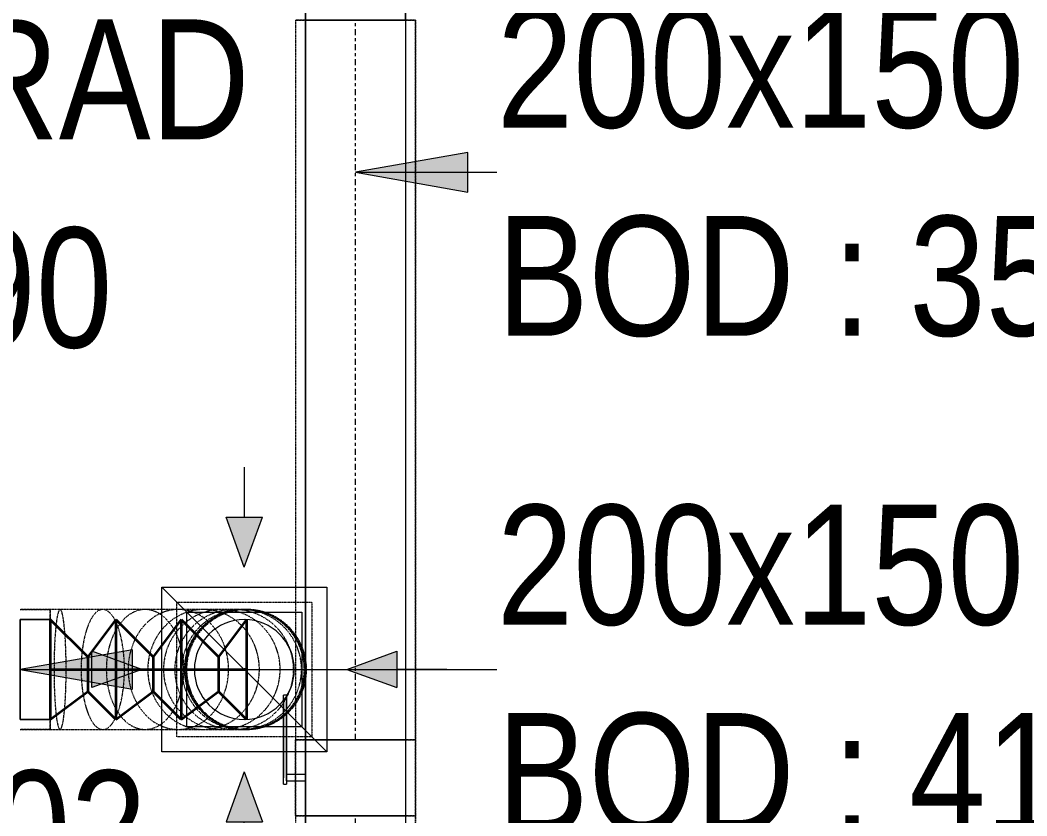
# Model space of a CAD drawing. Header units: inches. Extents: x -83664 to 20107, y -47222 to 19398.
# Drawn here: x -3543 to -1529, y -32529 to -30937 of the extents above; entities that cross this region are included whole.
import ezdxf

# ---------------------------------------------------------------- set-up
doc = ezdxf.new("R2010")
doc.units = ezdxf.units.IN
doc.header["$MEASUREMENT"] = 0
doc.linetypes.add('Center', pattern=[29.999999, 12, -6, 6, -6])
doc.linetypes.add('Hidden 0_50', pattern=[1.0584, 0.5292, -0.5292])
for name, color, linetype, lineweight in [('A-DETL-GENF', 7, 'Continuous', 9), ('G-ANNO-TEXT', 7, 'Continuous', 9), ('M-HVAC-CDFF', 7, 'Continuous', 9), ('M-HVAC-DUCT-CNTR', 7, 'Center', 9), ('M-HVAC-DUCT-IDEN', 7, 'Continuous', 18)]:
    doc.layers.add(name, color=color, linetype=linetype, lineweight=lineweight)
doc.layers.add('M-HVAC-DUCT', color=7, linetype='Continuous', lineweight=9, true_color=0xffe97f)
doc.layers.add('M-HVAC-DUCT-PATT', color=7, linetype='Continuous', lineweight=35, true_color=0x007f00)
doc.styles.add('Arial Narrow_21', font='ARIALN.TTF', dxfattribs={"height": 240})

# ---------------------------------------------------------------- blocks, each defined once
blk = doc.blocks.new('M_Rec to Rnd Transition - Angle - 60 Degree-7670840-FIRST FLOOR AC CONDITIONING LAYOUT - PART A')
at = {"layer": 'M-HVAC-DUCT', "color": 30, "true_color": 0xff7f00}
for p, q in [((0, 100), (43.3, 100)), ((43.3, 100), (0, 100)), ((0, 100), (0, -100)), ((0, -100), (0, 100)), ((43.3, 0), (43.3, 100)), ((43.3, 0), (43.3, 100)), ((43.3, -100), (43.3, 0)), ((43.3, -100), (43.3, 0)), ((0, -100), (43.3, -100)), ((43.3, -100), (0, -100))]:
    blk.add_line(p, q, dxfattribs=at)
blk = doc.blocks.new('GCE-AT-Return Air Rectangular Diffuser - 230x230-7597546-FIRST FLOOR AC CONDITIONING LAYOUT - PART A')
at = {"layer": 'A-DETL-GENF', "true_color": 0xff00ff}
for points in [[(0, 205), (36.4, 305), (-36.4, 305)], [(-305, -36.4), (-205, 0), (-305, 36.4)], [(305, -36.4), (305, 36.4), (205, 0)], [(36.4, -305), (0, -205), (-36.4, -305)]]:
    blk.add_hatch(color=6, dxfattribs=at).paths.add_polyline_path(points)
at = {"layer": 'A-DETL-GENF', "color": 6, "true_color": 0xff00ff}
for p, q in [((0, 405), (0, 305)), ((0, 205), (-36.4, 305)), ((-36.4, 305), (36.4, 305)), ((0, 205), (36.4, 305)), ((-165, 165), (165, 165)), ((-165, -165), (-165, 165)), ((-165, 165), (165, -165)), ((165, 165), (165, -165)), ((-205, 0), (-305, 36.4)), ((-305, -36.4), (-305, 36.4)), ((205, 0), (305, 36.4)), ((305, 36.4), (305, -36.4)), ((405, 0), (305, 0)), ((-405, 0), (-305, 0)), ((-205, 0), (-305, -36.4)), ((205, 0), (305, -36.4)), ((165, -165), (-165, -165)), ((0, -205), (-36.4, -305)), ((0, -205), (36.4, -305)), ((-36.4, -305), (36.4, -305)), ((0, -405), (0, -305))]:
    blk.add_line(p, q, dxfattribs=at)
blk = doc.blocks.new('M_Rectangular to Round Transition - Angle - 45 Degree-V62-FIRST FLOOR AC CONDITIONING LAYOUT - PART A')
at = {"layer": 'M-HVAC-DUCT', "color": 6, "true_color": 0xff00ff}
for p, q in [((0, 100), (60.4, 100)), ((60.4, 100), (0, 100)), ((0, 100), (0, -100)), ((0, -100), (0, 100)), ((60.4, 0), (60.4, 100)), ((60.4, 0), (60.4, 100)), ((60.4, -100), (60.4, 0)), ((60.4, -100), (60.4, 0)), ((0, -100), (60.4, -100)), ((60.4, -100), (0, -100))]:
    blk.add_line(p, q, dxfattribs=at)
blk = doc.blocks.new('M_Rectangular to Round Transition - Angle - 45 Degree-7626202-FIRST FLOOR AC CONDITIONING LAYOUT - PART A')
at = {"layer": 'M-HVAC-DUCT', "color": 6, "true_color": 0xff00ff}
for p, q in [((132975.6, 86453.8), (133205.6, 86453.8)), ((132975.6, 86223.8), (132975.6, 86453.8)), ((133205.6, 86453.8), (133205.6, 86223.8)), ((133205.6, 86223.8), (132975.6, 86223.8))]:
    blk.add_line(p, q, dxfattribs=at)
for start, end in [(90, 180), (0, 90), (180, 270), (270, 0)]:
    blk.add_arc((133090.6, 86338.8), 100, start, end, dxfattribs=at)
blk = doc.blocks.new('TEMW-ME-DMP-Volume Control Damper - Standard-7399617-FIRST FLOOR AC CONDITIONING LAYOUT - PART A')
at = {"layer": 'M-HVAC-DUCT', "color": 30, "true_color": 0xff7f00}
for p, q in [((-165.1, 138.1), (-165.1, 144.4)), ((-152.4, 144.4), (-165.1, 144.4)), ((0, 144.4), (-152.4, 144.4)), ((-152.4, 144.4), (0, 144.4)), ((12.7, 144.4), (0, 144.4)), ((12.7, 144.4), (12.7, 138.1)), ((-165.1, 138.1), (-152.4, 138.1)), ((0, 138.1), (-152.4, 138.1)), ((-152.4, 138.1), (0, 138.1)), ((-6.3, 100), (-6.3, 138.1)), ((6.4, 138.1), (-6.3, 138.1)), ((6.4, 138.1), (-6.3, 138.1)), ((0, 138.1), (12.7, 138.1)), ((6.4, 138.1), (6.4, 100)), ((-76.2, 100), (-76.2, -100)), ((-76.2, -100), (-76.2, 100)), ((76.2, 100), (-76.2, 100)), ((-76.2, 100), (76.2, 100)), ((-76.2, 100), (76.2, 100)), ((-6.3, 100), (6.4, 100)), ((-6.3, 100), (6.4, 100)), ((76.2, 100), (76.2, -100)), ((76.2, -100), (76.2, 100)), ((-76.2, -100), (76.2, -100)), ((-76.2, -100), (76.2, -100)), ((-76.2, -100), (76.2, -100))]:
    blk.add_line(p, q, dxfattribs=at)
blk = doc.blocks.new('TEMW-SMBZ-HO-BM-HVAC-00002_rvt-1-FIRST FLOOR AC CONDITIONING LAYOUT - PART A')
at = {"layer": 'M-HVAC-DUCT', "color": 30, "linetype": 'Hidden 0_50', "true_color": 0xff7f00}
for p, q in [((148704.4, 67435.6), (148464.4, 67435.6)), ((148464.4, 67435.6), (148704.4, 67435.6)), ((148464.4, 67435.6), (148464.4, 65995.4)), ((148464.4, 67435.6), (148464.4, 65995.4)), ((148704.4, 67435.6), (148464.4, 67435.6)), ((148464.4, 67435.6), (148704.4, 67435.6)), ((148704.4, 65995.4), (148704.4, 67435.6)), ((148704.4, 67435.6), (148704.4, 65995.4)), ((148704.4, 65995.4), (148464.4, 65995.4)), ((148464.4, 65995.4), (148704.4, 65995.4)), ((148704.4, 65995.4), (148464.4, 65995.4)), ((148464.4, 65995.4), (148464.4, 65843)), ((148464.4, 65843), (148464.4, 65995.4)), ((148464.4, 65995.4), (148704.4, 65995.4)), ((148704.4, 65843), (148704.4, 65995.4)), ((148704.4, 65995.4), (148704.4, 65843)), ((148464.4, 65843), (148704.4, 65843)), ((148704.4, 65843), (148464.4, 65843)), ((148704.4, 65843), (148464.4, 65843)), ((148464.4, 65843), (148704.4, 65843)), ((148464.4, 65843), (148464.4, 65735.5)), ((148464.4, 65843), (148464.4, 65735.5)), ((148704.4, 65735.5), (148704.4, 65843)), ((148704.4, 65843), (148704.4, 65735.5))]:
    blk.add_line(p, q, dxfattribs=at)
at = {"layer": 'M-HVAC-DUCT', "color": 30, "true_color": 0xff7f00}
for p, q in [((148484.4, 67435.6), (148684.4, 67435.6)), ((148684.4, 67435.6), (148484.4, 67435.6)), ((148484.4, 65995.4), (148484.4, 67435.6)), ((148484.4, 67435.6), (148484.4, 65995.4)), ((148684.4, 67435.6), (148684.4, 65995.4)), ((148684.4, 67435.6), (148684.4, 65995.4)), ((148484.4, 65995.4), (148684.4, 65995.4)), ((148684.4, 65995.4), (148484.4, 65995.4)), ((148484.4, 65843), (148684.4, 65843)), ((148684.4, 65843), (148484.4, 65843)), ((148484.4, 65735.5), (148484.4, 65843)), ((148484.4, 65843), (148484.4, 65735.5)), ((148684.4, 65843), (148684.4, 65735.5)), ((148684.4, 65843), (148684.4, 65735.5))]:
    blk.add_line(p, q, dxfattribs=at)
at = {"layer": 'M-HVAC-DUCT', "color": 6, "linetype": 'Hidden 0_50', "true_color": 0xff00ff}
for p, q in [((147913.3, 66256), (147973.6, 66256)), ((147973.6, 66256), (147913.3, 66256)), ((147993.3, 66256), (147973.6, 66256)), ((147973.6, 66256), (147973.6, 66016)), ((147973.6, 66256), (147973.6, 66016)), ((147973.6, 66136), (147973.6, 66256)), ((147973.6, 66136), (147973.6, 66256)), ((148078.7, 66256), (147993.3, 66256)), ((148163.4, 66256), (148078.7, 66256)), ((148229.9, 66256), (148163.4, 66256)), ((148226.9, 66001), (148226.9, 66271)), ((148226.9, 66271), (148496.9, 66271)), ((148280.4, 66256), (148229.9, 66256)), ((148316.9, 66256), (148280.4, 66256)), ((148341.6, 66256), (148316.9, 66256)), ((148356.7, 66256), (148341.6, 66256)), ((148364.2, 66256), (148356.7, 66256)), ((148363.1, 66256), (148361.9, 66256)), ((148365.3, 66256), (148363.1, 66256)), ((148366.4, 66256), (148364.2, 66256)), ((148366.4, 66256), (148365.3, 66256)), ((148496.9, 66271), (148496.9, 66001)), ((147973.6, 66016), (147973.6, 66136)), ((147973.6, 66016), (147973.6, 66136)), ((147913.3, 66016), (147973.6, 66016)), ((147973.6, 66016), (147913.3, 66016)), ((147973.6, 66016), (147993.3, 66016)), ((147993.3, 66016), (148078.7, 66016)), ((148078.7, 66016), (148163.4, 66016)), ((148163.4, 66016), (148229.9, 66016)), ((148229.9, 66016), (148280.4, 66016)), ((148280.4, 66016), (148316.9, 66016)), ((148316.9, 66016), (148341.6, 66016)), ((148341.6, 66016), (148356.7, 66016)), ((148356.7, 66016), (148364.2, 66016)), ((148361.9, 66016), (148363.1, 66016)), ((148363.1, 66016), (148365.3, 66016)), ((148364.2, 66016), (148366.4, 66016)), ((148365.3, 66016), (148366.4, 66016)), ((148496.9, 66001), (148226.9, 66001))]:
    blk.add_line(p, q, dxfattribs=at)
for start, end in [(90, 180), (0, 90), (180, 270), (270, 0)]:
    blk.add_arc((148361.9, 66136), 120, start, end, dxfattribs=at)
for start_param, end_param in [(0, 3.141593), (3.141593, 6.283185)]:
    blk.add_ellipse((148361.9, 66136), major_axis=(0, 120), ratio=0.999952, start_param=start_param, end_param=end_param, dxfattribs=at)
for points in [[(147993.3, 66256), (147992.2, 66256), (147990.1, 66253.2), (147987.1, 66241.1), (147984.6, 66221.8), (147982.7, 66196.7), (147981.4, 66167.4), (147981, 66136), (147981.4, 66104.6), (147982.7, 66075.3), (147984.6, 66050.1), (147987.1, 66030.8), (147990.1, 66018.7), (147992.2, 66016), (147993.3, 66016)], [(147993.3, 66016), (147994.3, 66016), (147996.4, 66018.7), (147999.4, 66030.8), (148001.9, 66050.1), (148003.9, 66075.3), (148005.1, 66104.6), (148005.5, 66136), (148005.1, 66167.4), (148003.9, 66196.7), (148001.9, 66221.8), (147999.4, 66241.1), (147996.4, 66253.2), (147994.3, 66256), (147993.3, 66256)], [(148078.7, 66256), (148074.9, 66256), (148067.3, 66253.2), (148056.8, 66241.1), (148047.7, 66221.8), (148040.7, 66196.7), (148036.3, 66167.4), (148034.8, 66136), (148036.3, 66104.6), (148040.7, 66075.3), (148047.7, 66050.1), (148056.8, 66030.8), (148067.3, 66018.7), (148074.9, 66016), (148078.7, 66016)], [(148078.7, 66016), (148082.5, 66016), (148090, 66018.7), (148100.6, 66030.8), (148109.7, 66050.1), (148116.6, 66075.3), (148121, 66104.6), (148122.5, 66136), (148121, 66167.4), (148116.6, 66196.7), (148109.7, 66221.8), (148100.6, 66241.1), (148090, 66253.2), (148082.5, 66256), (148078.7, 66256)], [(148163.4, 66256), (148156.6, 66256), (148143.1, 66253.2), (148124.1, 66241.1), (148107.9, 66221.8), (148095.4, 66196.7), (148087.5, 66167.4), (148084.9, 66136), (148087.5, 66104.6), (148095.4, 66075.3), (148107.9, 66050.1), (148124.1, 66030.8), (148143.1, 66018.7), (148156.6, 66016), (148163.4, 66016)], [(148229.9, 66256), (148221.1, 66256), (148203.6, 66253.2), (148179.1, 66241.1), (148158.1, 66221.8), (148142, 66196.7), (148131.8, 66167.4), (148128.4, 66136), (148131.8, 66104.6), (148142, 66075.3), (148158.1, 66050.1), (148179.1, 66030.8), (148203.6, 66018.7), (148221.1, 66016), (148229.9, 66016)], [(148163.4, 66016), (148170.2, 66016), (148183.7, 66018.7), (148202.6, 66030.8), (148218.9, 66050.1), (148231.4, 66075.3), (148239.2, 66104.6), (148241.9, 66136), (148239.2, 66167.4), (148231.4, 66196.7), (148218.9, 66221.8), (148202.6, 66241.1), (148183.7, 66253.2), (148170.2, 66256), (148163.4, 66256)], [(148280.4, 66256), (148270.6, 66256), (148251.1, 66253.2), (148223.9, 66241.1), (148200.5, 66221.8), (148182.5, 66196.7), (148171.3, 66167.4), (148167.4, 66136), (148171.3, 66104.6), (148182.5, 66075.3), (148200.5, 66050.1), (148223.9, 66030.8), (148251.1, 66018.7), (148270.6, 66016), (148280.4, 66016)], [(148316.9, 66256), (148306.7, 66256), (148286.3, 66253.2), (148257.9, 66241.1), (148233.4, 66221.8), (148214.7, 66196.7), (148202.9, 66167.4), (148198.9, 66136), (148202.9, 66104.6), (148214.7, 66075.3), (148233.4, 66050.1), (148257.9, 66030.8), (148286.3, 66018.7), (148306.7, 66016), (148316.9, 66016)], [(148341.6, 66256), (148331.2, 66256), (148310.5, 66253.2), (148281.5, 66241.1), (148256.6, 66221.8), (148237.5, 66196.7), (148225.5, 66167.4), (148221.4, 66136), (148225.5, 66104.6), (148237.5, 66075.3), (148256.6, 66050.1), (148281.5, 66030.8), (148310.5, 66018.7), (148331.2, 66016), (148341.6, 66016)], [(148229.9, 66016), (148238.7, 66016), (148256.2, 66018.7), (148280.7, 66030.8), (148301.7, 66050.1), (148317.8, 66075.3), (148328, 66104.6), (148331.5, 66136), (148328, 66167.4), (148317.8, 66196.7), (148301.7, 66221.8), (148280.7, 66241.1), (148256.2, 66253.2), (148238.7, 66256), (148229.9, 66256)], [(148356.7, 66256), (148346.2, 66256), (148325.4, 66253.2), (148296.2, 66241.1), (148271.1, 66221.8), (148251.9, 66196.7), (148239.8, 66167.4), (148235.6, 66136), (148239.8, 66104.6), (148251.9, 66075.3), (148271.1, 66050.1), (148296.2, 66030.8), (148325.4, 66018.7), (148346.2, 66016), (148356.7, 66016)], [(148363.1, 66256), (148352.6, 66256), (148331.7, 66253.2), (148302.4, 66241.1), (148277.2, 66221.8), (148258, 66196.7), (148245.8, 66167.4), (148241.7, 66136), (148245.8, 66104.6), (148258, 66075.3), (148277.2, 66050.1), (148302.4, 66030.8), (148331.7, 66018.7), (148352.6, 66016), (148363.1, 66016)], [(148364.2, 66256), (148353.8, 66256), (148332.8, 66253.2), (148303.6, 66241.1), (148278.4, 66221.8), (148259.2, 66196.7), (148247, 66167.4), (148242.9, 66136), (148247, 66104.6), (148259.2, 66075.3), (148278.4, 66050.1), (148303.6, 66030.8), (148332.8, 66018.7), (148353.8, 66016), (148364.2, 66016)], [(148365.3, 66256), (148354.8, 66256), (148333.9, 66253.2), (148304.6, 66241.1), (148279.5, 66221.8), (148260.2, 66196.7), (148248.1, 66167.4), (148243.9, 66136), (148248.1, 66104.6), (148260.2, 66075.3), (148279.5, 66050.1), (148304.6, 66030.8), (148333.9, 66018.7), (148354.8, 66016), (148365.3, 66016)], [(148366.4, 66256), (148355.9, 66256), (148335, 66253.2), (148305.7, 66241.1), (148280.6, 66221.8), (148261.3, 66196.7), (148249.1, 66167.4), (148245, 66136), (148249.1, 66104.6), (148261.3, 66075.3), (148280.6, 66050.1), (148305.7, 66030.8), (148335, 66018.7), (148355.9, 66016), (148366.4, 66016)], [(148280.4, 66016), (148290.1, 66016), (148309.6, 66018.7), (148336.8, 66030.8), (148360.2, 66050.1), (148378.2, 66075.3), (148389.5, 66104.6), (148393.3, 66136), (148389.5, 66167.4), (148378.2, 66196.7), (148360.2, 66221.8), (148336.8, 66241.1), (148309.6, 66253.2), (148290.1, 66256), (148280.4, 66256)], [(148316.9, 66016), (148327.1, 66016), (148347.4, 66018.7), (148375.9, 66030.8), (148400.4, 66050.1), (148419.1, 66075.3), (148430.9, 66104.6), (148434.9, 66136), (148430.9, 66167.4), (148419.1, 66196.7), (148400.4, 66221.8), (148375.9, 66241.1), (148347.4, 66253.2), (148327.1, 66256), (148316.9, 66256)], [(148341.6, 66016), (148352, 66016), (148372.7, 66018.7), (148401.7, 66030.8), (148426.6, 66050.1), (148445.7, 66075.3), (148457.7, 66104.6), (148461.8, 66136), (148457.7, 66167.4), (148445.7, 66196.7), (148426.6, 66221.8), (148401.7, 66241.1), (148372.7, 66253.2), (148352, 66256), (148341.6, 66256)], [(148356.7, 66016), (148367.1, 66016), (148388, 66018.7), (148417.2, 66030.8), (148442.3, 66050.1), (148461.5, 66075.3), (148473.6, 66104.6), (148477.7, 66136), (148473.6, 66167.4), (148461.5, 66196.7), (148442.3, 66221.8), (148417.2, 66241.1), (148388, 66253.2), (148367.1, 66256), (148356.7, 66256)], [(148363.1, 66016), (148373.5, 66016), (148394.5, 66018.7), (148423.8, 66030.8), (148448.9, 66050.1), (148468.2, 66075.3), (148480.3, 66104.6), (148484.4, 66136), (148480.3, 66167.4), (148468.2, 66196.7), (148448.9, 66221.8), (148423.8, 66241.1), (148394.5, 66253.2), (148373.5, 66256), (148363.1, 66256)], [(148364.2, 66016), (148374.7, 66016), (148395.6, 66018.7), (148424.9, 66030.8), (148450, 66050.1), (148469.3, 66075.3), (148481.4, 66104.6), (148485.6, 66136), (148481.4, 66167.4), (148469.3, 66196.7), (148450, 66221.8), (148424.9, 66241.1), (148395.6, 66253.2), (148374.7, 66256), (148364.2, 66256)], [(148365.3, 66016), (148375.8, 66016), (148396.7, 66018.7), (148426, 66030.8), (148451.1, 66050.1), (148470.4, 66075.3), (148482.5, 66104.6), (148486.7, 66136), (148482.5, 66167.4), (148470.4, 66196.7), (148451.1, 66221.8), (148426, 66241.1), (148396.7, 66253.2), (148375.8, 66256), (148365.3, 66256)], [(148366.4, 66016), (148376.9, 66016), (148397.8, 66018.7), (148427.1, 66030.8), (148452.2, 66050.1), (148471.5, 66075.3), (148483.6, 66104.6), (148487.8, 66136), (148483.6, 66167.4), (148471.5, 66196.7), (148452.2, 66221.8), (148427.1, 66241.1), (148397.8, 66253.2), (148376.9, 66256), (148366.4, 66256)]]:
    blk.add_open_spline(points, degree=3, dxfattribs=at)
at = {"layer": 'M-HVAC-DUCT-CNTR', "color": 30, "true_color": 0xff7f00}
for p, q in [((148584.4, 65995.4), (148584.4, 67435.6)), ((148584.4, 65735.5), (148584.4, 65843))]:
    blk.add_line(p, q, dxfattribs=at)
at = {"layer": 'M-HVAC-DUCT-CNTR', "color": 6, "linetype": 'Continuous', "lineweight": 35, "true_color": 0xff00ff}
blk.add_open_spline([(147973.6, 66136), (148437.3, 66136), (148361.9, 66136), (148361.9, 66136)], degree=3, dxfattribs=at)
at = {"layer": 'M-HVAC-DUCT-PATT', "color": 6, "true_color": 0xff00ff}
for p, q in [((147973.6, 66236), (148048.6, 66161)), ((147973.6, 66236), (147973.6, 66036)), ((147973.6, 66236), (147973.6, 66036)), ((148104.5, 66236), (148048.6, 66161)), ((148104.5, 66236), (148179.5, 66161)), ((148104.5, 66236), (148104.5, 66036)), ((148104.5, 66236), (148104.5, 66036)), ((148235.4, 66236), (148179.5, 66161)), ((148235.4, 66236), (148310.4, 66161)), ((148235.4, 66236), (148235.4, 66036)), ((148235.4, 66236), (148235.4, 66036)), ((148366.3, 66236), (148310.4, 66161)), ((148366.3, 66236), (148366.3, 66036)), ((148048.6, 66161), (148048.6, 66091.9)), ((148179.5, 66161), (148179.5, 66091.9)), ((148310.4, 66161), (148310.4, 66091.9)), ((147973.6, 66036), (148048.6, 66091.9)), ((148104.5, 66036), (148048.6, 66091.9)), ((148104.5, 66036), (148179.5, 66091.9)), ((148235.4, 66036), (148179.5, 66091.9)), ((148235.4, 66036), (148310.4, 66091.9)), ((148366.3, 66036), (148310.4, 66091.9))]:
    blk.add_line(p, q, dxfattribs=at)
at = {"layer": 'M-HVAC-CDFF', "color": 6, "linetype": 'Hidden 0_50', "lineweight": 9, "true_color": 0xff00ff}
blk.add_blockref('GCE-AT-Return Air Rectangular Diffuser - 230x230-7597546-FIRST FLOOR AC CONDITIONING LAYOUT - PART A', (148361.9, 66136), dxfattribs=at)
at = {"layer": 'M-HVAC-DUCT', "color": 6, "linetype": 'Hidden 0_50', "lineweight": 9, "true_color": 0xff00ff, "rotation": 90}
blk.add_blockref('M_Rec to Rnd Transition - Angle - 60 Degree-7670840-FIRST FLOOR AC CONDITIONING LAYOUT - PART A', (148584.4, 67435.6), dxfattribs=at)
at = {"layer": 'M-HVAC-DUCT', "color": 6, "linetype": 'Hidden 0_50', "lineweight": 9, "true_color": 0xff00ff}
for name, p in [('M_Rectangular to Round Transition - Angle - 45 Degree-V62-FIRST FLOOR AC CONDITIONING LAYOUT - PART A', (147913.3, 66136)), ('M_Rectangular to Round Transition - Angle - 45 Degree-7626202-FIRST FLOOR AC CONDITIONING LAYOUT - PART A', (15271.3, -20202.9))]:
    blk.add_blockref(name, p, dxfattribs=at)
at = {"layer": 'M-HVAC-DUCT', "color": 6, "linetype": 'Hidden 0_50', "lineweight": 9, "true_color": 0xff00ff, "extrusion": (0, 0, -1), "rotation": 270}
blk.add_blockref('TEMW-ME-DMP-Volume Control Damper - Standard-7399617-FIRST FLOOR AC CONDITIONING LAYOUT - PART A', (-148584.4, 65919.2), dxfattribs=at)
blk = doc.blocks.new('TEMW-SMBZ-HO-BM-HVAC-00002_rvt-2-FIRST FLOOR AC CONDITIONING LAYOUT - PART A')
at = {"layer": 'M-HVAC-DUCT', "color": 30, "linetype": 'Hidden 0_50', "true_color": 0xff7f00}
for p, q in [((148704.4, 67435.6), (148464.4, 67435.6)), ((148464.4, 67435.6), (148704.4, 67435.6)), ((148464.4, 67435.6), (148464.4, 65995.4)), ((148464.4, 67435.6), (148464.4, 65995.4)), ((148704.4, 67435.6), (148464.4, 67435.6)), ((148464.4, 67435.6), (148704.4, 67435.6)), ((148704.4, 65995.4), (148704.4, 67435.6)), ((148704.4, 67435.6), (148704.4, 65995.4)), ((148704.4, 65995.4), (148464.4, 65995.4)), ((148464.4, 65995.4), (148704.4, 65995.4)), ((148704.4, 65995.4), (148464.4, 65995.4)), ((148464.4, 65995.4), (148464.4, 65843)), ((148464.4, 65843), (148464.4, 65995.4)), ((148464.4, 65995.4), (148704.4, 65995.4)), ((148704.4, 65843), (148704.4, 65995.4)), ((148704.4, 65995.4), (148704.4, 65843)), ((148464.4, 65843), (148704.4, 65843)), ((148704.4, 65843), (148464.4, 65843)), ((148704.4, 65843), (148464.4, 65843)), ((148464.4, 65843), (148704.4, 65843)), ((148464.4, 65843), (148464.4, 65735.5)), ((148464.4, 65843), (148464.4, 65735.5)), ((148704.4, 65735.5), (148704.4, 65843)), ((148704.4, 65843), (148704.4, 65735.5))]:
    blk.add_line(p, q, dxfattribs=at)
at = {"layer": 'M-HVAC-DUCT', "color": 30, "true_color": 0xff7f00}
for p, q in [((148484.4, 67435.6), (148684.4, 67435.6)), ((148684.4, 67435.6), (148484.4, 67435.6)), ((148484.4, 65995.4), (148484.4, 67435.6)), ((148484.4, 67435.6), (148484.4, 65995.4)), ((148684.4, 67435.6), (148684.4, 65995.4)), ((148684.4, 67435.6), (148684.4, 65995.4)), ((148484.4, 65995.4), (148684.4, 65995.4)), ((148684.4, 65995.4), (148484.4, 65995.4)), ((148484.4, 65843), (148684.4, 65843)), ((148684.4, 65843), (148484.4, 65843)), ((148484.4, 65735.5), (148484.4, 65843)), ((148484.4, 65843), (148484.4, 65735.5)), ((148684.4, 65843), (148684.4, 65735.5)), ((148684.4, 65843), (148684.4, 65735.5))]:
    blk.add_line(p, q, dxfattribs=at)
at = {"layer": 'M-HVAC-DUCT', "color": 6, "linetype": 'Hidden 0_50', "true_color": 0xff00ff}
for p, q in [((147913.3, 66256), (147973.6, 66256)), ((147973.6, 66256), (147913.3, 66256)), ((147993.3, 66256), (147973.6, 66256)), ((147973.6, 66256), (147973.6, 66016)), ((147973.6, 66256), (147973.6, 66016)), ((147973.6, 66136), (147973.6, 66256)), ((147973.6, 66136), (147973.6, 66256)), ((148078.7, 66256), (147993.3, 66256)), ((148163.4, 66256), (148078.7, 66256)), ((148229.9, 66256), (148163.4, 66256)), ((148226.9, 66001), (148226.9, 66271)), ((148226.9, 66271), (148496.9, 66271)), ((148280.4, 66256), (148229.9, 66256)), ((148316.9, 66256), (148280.4, 66256)), ((148341.6, 66256), (148316.9, 66256)), ((148356.7, 66256), (148341.6, 66256)), ((148364.2, 66256), (148356.7, 66256)), ((148363.1, 66256), (148361.9, 66256)), ((148365.3, 66256), (148363.1, 66256)), ((148366.4, 66256), (148364.2, 66256)), ((148366.4, 66256), (148365.3, 66256)), ((148496.9, 66271), (148496.9, 66001)), ((147973.6, 66016), (147973.6, 66136)), ((147973.6, 66016), (147973.6, 66136)), ((147913.3, 66016), (147973.6, 66016)), ((147973.6, 66016), (147913.3, 66016)), ((147973.6, 66016), (147993.3, 66016)), ((147993.3, 66016), (148078.7, 66016)), ((148078.7, 66016), (148163.4, 66016)), ((148163.4, 66016), (148229.9, 66016)), ((148229.9, 66016), (148280.4, 66016)), ((148280.4, 66016), (148316.9, 66016)), ((148316.9, 66016), (148341.6, 66016)), ((148341.6, 66016), (148356.7, 66016)), ((148356.7, 66016), (148364.2, 66016)), ((148361.9, 66016), (148363.1, 66016)), ((148363.1, 66016), (148365.3, 66016)), ((148364.2, 66016), (148366.4, 66016)), ((148365.3, 66016), (148366.4, 66016)), ((148496.9, 66001), (148226.9, 66001))]:
    blk.add_line(p, q, dxfattribs=at)
for start, end in [(90, 180), (0, 90), (180, 270), (270, 0)]:
    blk.add_arc((148361.9, 66136), 120, start, end, dxfattribs=at)
for start_param, end_param in [(0, 3.141593), (3.141593, 6.283185)]:
    blk.add_ellipse((148361.9, 66136), major_axis=(0, 120), ratio=0.999952, start_param=start_param, end_param=end_param, dxfattribs=at)
for points in [[(147993.3, 66256), (147992.2, 66256), (147990.1, 66253.2), (147987.1, 66241.1), (147984.6, 66221.8), (147982.7, 66196.7), (147981.4, 66167.4), (147981, 66136), (147981.4, 66104.6), (147982.7, 66075.3), (147984.6, 66050.1), (147987.1, 66030.8), (147990.1, 66018.7), (147992.2, 66016), (147993.3, 66016)], [(147993.3, 66016), (147994.3, 66016), (147996.4, 66018.7), (147999.4, 66030.8), (148001.9, 66050.1), (148003.9, 66075.3), (148005.1, 66104.6), (148005.5, 66136), (148005.1, 66167.4), (148003.9, 66196.7), (148001.9, 66221.8), (147999.4, 66241.1), (147996.4, 66253.2), (147994.3, 66256), (147993.3, 66256)], [(148078.7, 66256), (148074.9, 66256), (148067.3, 66253.2), (148056.8, 66241.1), (148047.7, 66221.8), (148040.7, 66196.7), (148036.3, 66167.4), (148034.8, 66136), (148036.3, 66104.6), (148040.7, 66075.3), (148047.7, 66050.1), (148056.8, 66030.8), (148067.3, 66018.7), (148074.9, 66016), (148078.7, 66016)], [(148078.7, 66016), (148082.5, 66016), (148090, 66018.7), (148100.6, 66030.8), (148109.7, 66050.1), (148116.6, 66075.3), (148121, 66104.6), (148122.5, 66136), (148121, 66167.4), (148116.6, 66196.7), (148109.7, 66221.8), (148100.6, 66241.1), (148090, 66253.2), (148082.5, 66256), (148078.7, 66256)], [(148163.4, 66256), (148156.6, 66256), (148143.1, 66253.2), (148124.1, 66241.1), (148107.9, 66221.8), (148095.4, 66196.7), (148087.5, 66167.4), (148084.9, 66136), (148087.5, 66104.6), (148095.4, 66075.3), (148107.9, 66050.1), (148124.1, 66030.8), (148143.1, 66018.7), (148156.6, 66016), (148163.4, 66016)], [(148229.9, 66256), (148221.1, 66256), (148203.6, 66253.2), (148179.1, 66241.1), (148158.1, 66221.8), (148142, 66196.7), (148131.8, 66167.4), (148128.4, 66136), (148131.8, 66104.6), (148142, 66075.3), (148158.1, 66050.1), (148179.1, 66030.8), (148203.6, 66018.7), (148221.1, 66016), (148229.9, 66016)], [(148163.4, 66016), (148170.2, 66016), (148183.7, 66018.7), (148202.6, 66030.8), (148218.9, 66050.1), (148231.4, 66075.3), (148239.2, 66104.6), (148241.9, 66136), (148239.2, 66167.4), (148231.4, 66196.7), (148218.9, 66221.8), (148202.6, 66241.1), (148183.7, 66253.2), (148170.2, 66256), (148163.4, 66256)], [(148280.4, 66256), (148270.6, 66256), (148251.1, 66253.2), (148223.9, 66241.1), (148200.5, 66221.8), (148182.5, 66196.7), (148171.3, 66167.4), (148167.4, 66136), (148171.3, 66104.6), (148182.5, 66075.3), (148200.5, 66050.1), (148223.9, 66030.8), (148251.1, 66018.7), (148270.6, 66016), (148280.4, 66016)], [(148316.9, 66256), (148306.7, 66256), (148286.3, 66253.2), (148257.9, 66241.1), (148233.4, 66221.8), (148214.7, 66196.7), (148202.9, 66167.4), (148198.9, 66136), (148202.9, 66104.6), (148214.7, 66075.3), (148233.4, 66050.1), (148257.9, 66030.8), (148286.3, 66018.7), (148306.7, 66016), (148316.9, 66016)], [(148341.6, 66256), (148331.2, 66256), (148310.5, 66253.2), (148281.5, 66241.1), (148256.6, 66221.8), (148237.5, 66196.7), (148225.5, 66167.4), (148221.4, 66136), (148225.5, 66104.6), (148237.5, 66075.3), (148256.6, 66050.1), (148281.5, 66030.8), (148310.5, 66018.7), (148331.2, 66016), (148341.6, 66016)], [(148229.9, 66016), (148238.7, 66016), (148256.2, 66018.7), (148280.7, 66030.8), (148301.7, 66050.1), (148317.8, 66075.3), (148328, 66104.6), (148331.5, 66136), (148328, 66167.4), (148317.8, 66196.7), (148301.7, 66221.8), (148280.7, 66241.1), (148256.2, 66253.2), (148238.7, 66256), (148229.9, 66256)], [(148356.7, 66256), (148346.2, 66256), (148325.4, 66253.2), (148296.2, 66241.1), (148271.1, 66221.8), (148251.9, 66196.7), (148239.8, 66167.4), (148235.6, 66136), (148239.8, 66104.6), (148251.9, 66075.3), (148271.1, 66050.1), (148296.2, 66030.8), (148325.4, 66018.7), (148346.2, 66016), (148356.7, 66016)], [(148363.1, 66256), (148352.6, 66256), (148331.7, 66253.2), (148302.4, 66241.1), (148277.2, 66221.8), (148258, 66196.7), (148245.8, 66167.4), (148241.7, 66136), (148245.8, 66104.6), (148258, 66075.3), (148277.2, 66050.1), (148302.4, 66030.8), (148331.7, 66018.7), (148352.6, 66016), (148363.1, 66016)], [(148364.2, 66256), (148353.8, 66256), (148332.8, 66253.2), (148303.6, 66241.1), (148278.4, 66221.8), (148259.2, 66196.7), (148247, 66167.4), (148242.9, 66136), (148247, 66104.6), (148259.2, 66075.3), (148278.4, 66050.1), (148303.6, 66030.8), (148332.8, 66018.7), (148353.8, 66016), (148364.2, 66016)], [(148365.3, 66256), (148354.8, 66256), (148333.9, 66253.2), (148304.6, 66241.1), (148279.5, 66221.8), (148260.2, 66196.7), (148248.1, 66167.4), (148243.9, 66136), (148248.1, 66104.6), (148260.2, 66075.3), (148279.5, 66050.1), (148304.6, 66030.8), (148333.9, 66018.7), (148354.8, 66016), (148365.3, 66016)], [(148366.4, 66256), (148355.9, 66256), (148335, 66253.2), (148305.7, 66241.1), (148280.6, 66221.8), (148261.3, 66196.7), (148249.1, 66167.4), (148245, 66136), (148249.1, 66104.6), (148261.3, 66075.3), (148280.6, 66050.1), (148305.7, 66030.8), (148335, 66018.7), (148355.9, 66016), (148366.4, 66016)], [(148280.4, 66016), (148290.1, 66016), (148309.6, 66018.7), (148336.8, 66030.8), (148360.2, 66050.1), (148378.2, 66075.3), (148389.5, 66104.6), (148393.3, 66136), (148389.5, 66167.4), (148378.2, 66196.7), (148360.2, 66221.8), (148336.8, 66241.1), (148309.6, 66253.2), (148290.1, 66256), (148280.4, 66256)], [(148316.9, 66016), (148327.1, 66016), (148347.4, 66018.7), (148375.9, 66030.8), (148400.4, 66050.1), (148419.1, 66075.3), (148430.9, 66104.6), (148434.9, 66136), (148430.9, 66167.4), (148419.1, 66196.7), (148400.4, 66221.8), (148375.9, 66241.1), (148347.4, 66253.2), (148327.1, 66256), (148316.9, 66256)], [(148341.6, 66016), (148352, 66016), (148372.7, 66018.7), (148401.7, 66030.8), (148426.6, 66050.1), (148445.7, 66075.3), (148457.7, 66104.6), (148461.8, 66136), (148457.7, 66167.4), (148445.7, 66196.7), (148426.6, 66221.8), (148401.7, 66241.1), (148372.7, 66253.2), (148352, 66256), (148341.6, 66256)], [(148356.7, 66016), (148367.1, 66016), (148388, 66018.7), (148417.2, 66030.8), (148442.3, 66050.1), (148461.5, 66075.3), (148473.6, 66104.6), (148477.7, 66136), (148473.6, 66167.4), (148461.5, 66196.7), (148442.3, 66221.8), (148417.2, 66241.1), (148388, 66253.2), (148367.1, 66256), (148356.7, 66256)], [(148363.1, 66016), (148373.5, 66016), (148394.5, 66018.7), (148423.8, 66030.8), (148448.9, 66050.1), (148468.2, 66075.3), (148480.3, 66104.6), (148484.4, 66136), (148480.3, 66167.4), (148468.2, 66196.7), (148448.9, 66221.8), (148423.8, 66241.1), (148394.5, 66253.2), (148373.5, 66256), (148363.1, 66256)], [(148364.2, 66016), (148374.7, 66016), (148395.6, 66018.7), (148424.9, 66030.8), (148450, 66050.1), (148469.3, 66075.3), (148481.4, 66104.6), (148485.6, 66136), (148481.4, 66167.4), (148469.3, 66196.7), (148450, 66221.8), (148424.9, 66241.1), (148395.6, 66253.2), (148374.7, 66256), (148364.2, 66256)], [(148365.3, 66016), (148375.8, 66016), (148396.7, 66018.7), (148426, 66030.8), (148451.1, 66050.1), (148470.4, 66075.3), (148482.5, 66104.6), (148486.7, 66136), (148482.5, 66167.4), (148470.4, 66196.7), (148451.1, 66221.8), (148426, 66241.1), (148396.7, 66253.2), (148375.8, 66256), (148365.3, 66256)], [(148366.4, 66016), (148376.9, 66016), (148397.8, 66018.7), (148427.1, 66030.8), (148452.2, 66050.1), (148471.5, 66075.3), (148483.6, 66104.6), (148487.8, 66136), (148483.6, 66167.4), (148471.5, 66196.7), (148452.2, 66221.8), (148427.1, 66241.1), (148397.8, 66253.2), (148376.9, 66256), (148366.4, 66256)]]:
    blk.add_open_spline(points, degree=3, dxfattribs=at)
at = {"layer": 'M-HVAC-DUCT-CNTR', "color": 30, "true_color": 0xff7f00}
for p, q in [((148584.4, 65995.4), (148584.4, 67435.6)), ((148584.4, 65735.5), (148584.4, 65843))]:
    blk.add_line(p, q, dxfattribs=at)
at = {"layer": 'M-HVAC-DUCT-CNTR', "color": 6, "linetype": 'Continuous', "lineweight": 35, "true_color": 0xff00ff}
blk.add_open_spline([(147973.6, 66136), (148437.3, 66136), (148361.9, 66136), (148361.9, 66136)], degree=3, dxfattribs=at)
at = {"layer": 'M-HVAC-DUCT-PATT', "color": 6, "true_color": 0xff00ff}
for p, q in [((147973.6, 66236), (148048.6, 66161)), ((147973.6, 66236), (147973.6, 66036)), ((147973.6, 66236), (147973.6, 66036)), ((148104.5, 66236), (148048.6, 66161)), ((148104.5, 66236), (148179.5, 66161)), ((148104.5, 66236), (148104.5, 66036)), ((148104.5, 66236), (148104.5, 66036)), ((148235.4, 66236), (148179.5, 66161)), ((148235.4, 66236), (148310.4, 66161)), ((148235.4, 66236), (148235.4, 66036)), ((148235.4, 66236), (148235.4, 66036)), ((148366.3, 66236), (148310.4, 66161)), ((148366.3, 66236), (148366.3, 66036)), ((148048.6, 66161), (148048.6, 66091.9)), ((148179.5, 66161), (148179.5, 66091.9)), ((148310.4, 66161), (148310.4, 66091.9)), ((147973.6, 66036), (148048.6, 66091.9)), ((148104.5, 66036), (148048.6, 66091.9)), ((148104.5, 66036), (148179.5, 66091.9)), ((148235.4, 66036), (148179.5, 66091.9)), ((148235.4, 66036), (148310.4, 66091.9)), ((148366.3, 66036), (148310.4, 66091.9))]:
    blk.add_line(p, q, dxfattribs=at)
at = {"layer": 'M-HVAC-CDFF', "color": 6, "linetype": 'Hidden 0_50', "lineweight": 9, "true_color": 0xff00ff}
blk.add_blockref('GCE-AT-Return Air Rectangular Diffuser - 230x230-7597546-FIRST FLOOR AC CONDITIONING LAYOUT - PART A', (148361.9, 66136), dxfattribs=at)
at = {"layer": 'M-HVAC-DUCT', "color": 6, "linetype": 'Hidden 0_50', "lineweight": 9, "true_color": 0xff00ff, "rotation": 90}
blk.add_blockref('M_Rec to Rnd Transition - Angle - 60 Degree-7670840-FIRST FLOOR AC CONDITIONING LAYOUT - PART A', (148584.4, 67435.6), dxfattribs=at)
at = {"layer": 'M-HVAC-DUCT', "color": 6, "linetype": 'Hidden 0_50', "lineweight": 9, "true_color": 0xff00ff}
for name, p in [('M_Rectangular to Round Transition - Angle - 45 Degree-V62-FIRST FLOOR AC CONDITIONING LAYOUT - PART A', (147913.3, 66136)), ('M_Rectangular to Round Transition - Angle - 45 Degree-7626202-FIRST FLOOR AC CONDITIONING LAYOUT - PART A', (15271.3, -20202.9))]:
    blk.add_blockref(name, p, dxfattribs=at)
at = {"layer": 'M-HVAC-DUCT', "color": 6, "linetype": 'Hidden 0_50', "lineweight": 9, "true_color": 0xff00ff, "extrusion": (0, 0, -1), "rotation": 270}
blk.add_blockref('TEMW-ME-DMP-Volume Control Damper - Standard-7399617-FIRST FLOOR AC CONDITIONING LAYOUT - PART A', (-148584.4, 65919.2), dxfattribs=at)

msp = doc.modelspace()

# ---------------------------------------------------------------- hatches: boundary and pattern name
at = {"layer": 'M-HVAC-DUCT-IDEN', "lineweight": 9}
for points in [[(-2872.3, -31241.2), (-2647.3, -31280.9), (-2647.3, -31201.6)], [(-3543.4, -32236.2), (-3318.4, -32275.9), (-3318.4, -32196.6)]]:
    msp.add_hatch(color=256, dxfattribs=at).paths.add_polyline_path(points)

# ---------------------------------------------------------------- linework, layer by layer
for p, q in [((-2647.3, -31201.6), (-2872.3, -31241.2)), ((-2647.3, -31280.9), (-2647.3, -31201.6)), ((-2872.3, -31241.2), (-2647.3, -31280.9)), ((-2872.3, -31241.2), (-2589.3, -31241.2)), ((-3318.4, -32196.6), (-3543.4, -32236.2)), ((-3318.4, -32275.9), (-3318.4, -32196.6)), ((-3543.4, -32236.2), (-3318.4, -32275.9)), ((-3543.4, -32236.2), (-2589.3, -32236.2))]:
    msp.add_line(p, q, dxfattribs=at)

# ---------------------------------------------------------------- block references
at = {"lineweight": 5}
for name in ['TEMW-SMBZ-HO-BM-HVAC-00002_rvt-1-FIRST FLOOR AC CONDITIONING LAYOUT - PART A', 'TEMW-SMBZ-HO-BM-HVAC-00002_rvt-2-FIRST FLOOR AC CONDITIONING LAYOUT - PART A']:
    msp.add_blockref(name, (-151456.7, -98372.2), dxfattribs=at)

# ---------------------------------------------------------------- texts
at = {"layer": 'G-ANNO-TEXT', "insert": (-4083.9, -32438.5), "char_height": 240, "width": 1010.126, "attachment_point": 1, "style": 'Arial Narrow_21'}
msp.add_mtext('RD-02', dxfattribs=at)
at = {"layer": 'M-HVAC-DUCT-IDEN', "lineweight": 9, "char_height": 240, "attachment_point": 1, "style": 'Arial Narrow_21'}
for s, insert, width in [('200x150 SAD', (-2589.3, -30911.7), 2128.48), ('350x250 RAD', (-4795.4, -30935.1), 2152.531), ('BOD : 3520', (-2589.3, -31328.4), 1803.797), ('BOD : 4090', (-4795.4, -31351.8), 1803.797), ('200x150 RAD', (-2589.3, -31906.7), 2152.531), ('BOD : 4100', (-2589.3, -32323.4), 1803.797)]:
    msp.add_mtext(s, dxfattribs=dict(at, insert=insert, width=width))

doc.saveas('drawing.dxf')
